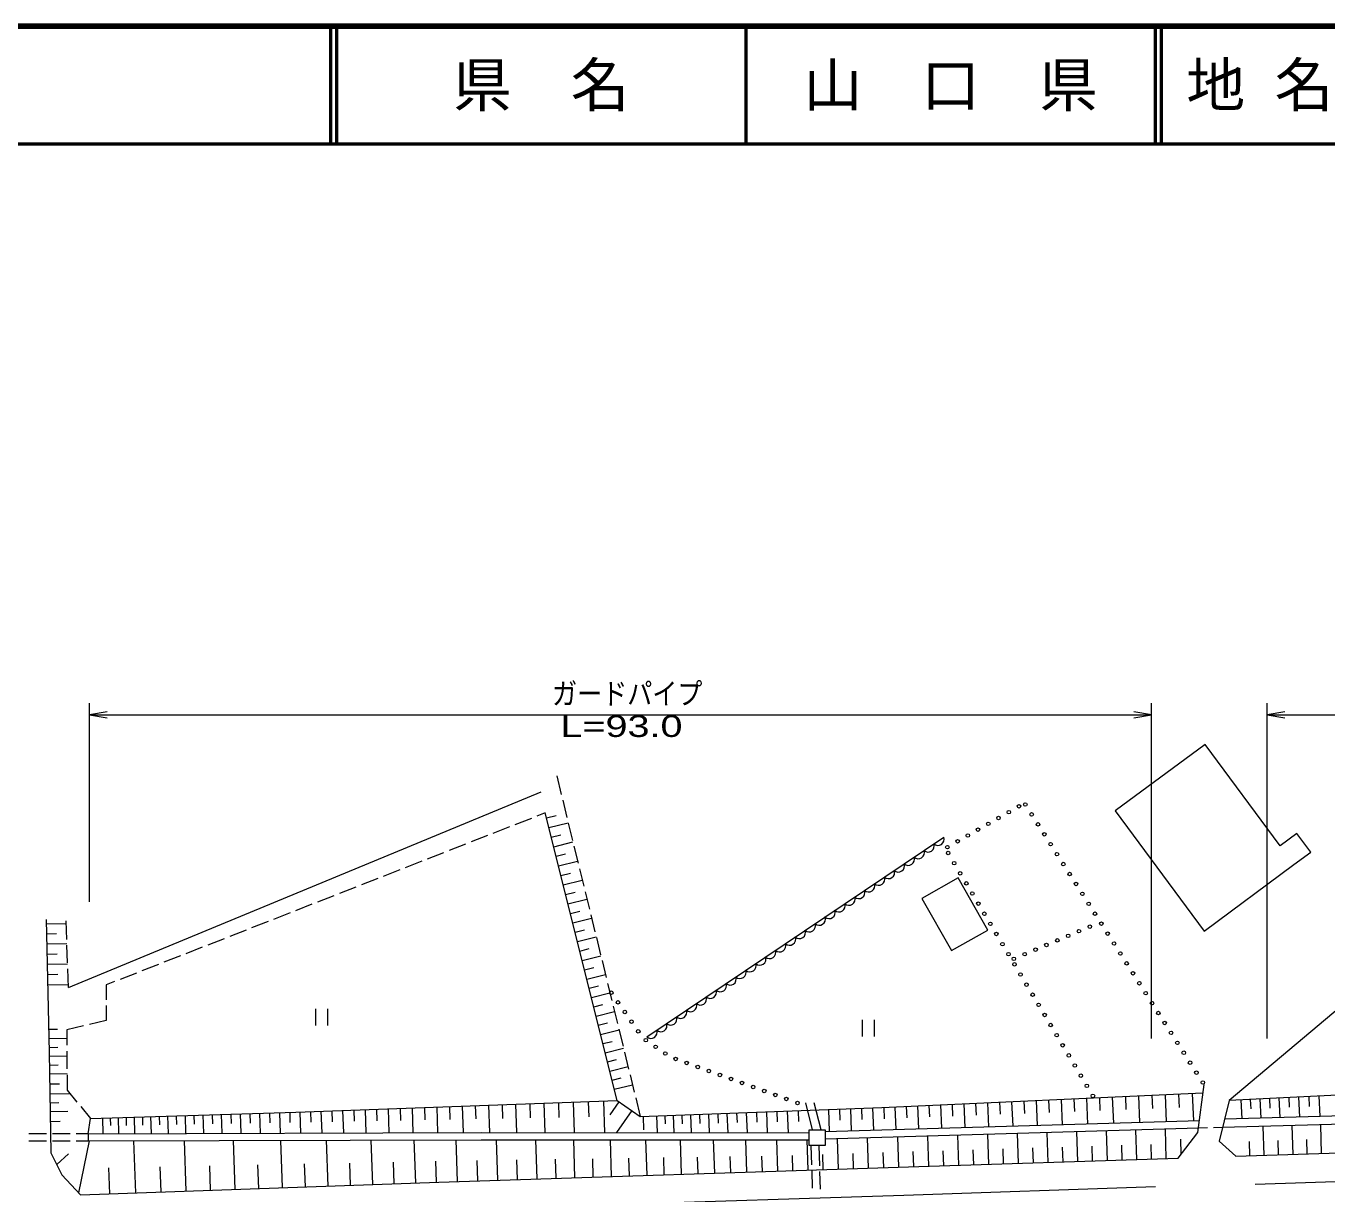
# Model space of a CAD drawing. Units: millimetres, scale not verified. Extents: x 40000 to 680000, y 20000 to 380000.
# Drawn here: x 271890 to 382324, y 280858 to 380000 of the extents above; entities that cross this region are included whole.
import ezdxf
from ezdxf.enums import TextEntityAlignment as Align

# ---------------------------------------------------------------- set-up
doc = ezdxf.new("R2010")
doc.units = ezdxf.units.MM
doc.header["$LTSCALE"] = 1000
for name, color, linetype, lineweight in [('M-STR-HTXT', 7, 'Continuous', 13), ('M-TTL', 2, 'Continuous', 140), ('M-TTL-LINE', 7, 'Continuous', 50), ('M-WORK', 1, 'Continuous', 13)]:
    doc.layers.add(name, color=color, linetype=linetype, lineweight=lineweight)
doc.layers.add('M-TTL-TXT', color=7, linetype='Continuous')
doc.styles.add('ＭＳ ゴシック', font='')
doc.styles.add('ＭＳ Ｐゴシック', font='')
doc.styles.get('ＭＳ ゴシック').set_extended_font_data('MS Gothic')
doc.styles.get('ＭＳ Ｐゴシック').set_extended_font_data('MS PGothic')

# ---------------------------------------------------------------- blocks, each defined once
blk = doc.blocks.new('open_arrow')
at = {"color": 0, "linetype": 'Continuous', "lineweight": -2}
blk.add_lwpolyline([(7.5, 1.25), (0, 0), (7.5, -1.25)], dxfattribs=at)

msp = doc.modelspace()

# ---------------------------------------------------------------- linework, layer by layer
at = {"layer": 'M-STR-HTXT'}
for p, q in [((277276, 305670), (277276, 322533)), ((367437, 294058), (367437, 322533)), ((377237, 294058), (377237, 322533)), ((277276, 321533), (367437, 321533)), ((377237, 321533), (419990, 321533))]:
    msp.add_line(p, q, dxfattribs=at)
at = {"layer": 'M-TTL'}
msp.add_line((680000, 380000), (40000, 380000), dxfattribs=at)
at = {"layer": 'M-TTL-LINE'}
for p, q in [((297750, 380000), (297750, 370000)), ((298250, 380000), (298250, 370000)), ((333000, 380000), (333000, 370000)), ((367750, 380000), (367750, 370000)), ((368250, 380000), (368250, 370000)), ((40000, 370000), (680000, 370000))]:
    msp.add_line(p, q, dxfattribs=at)
at = {"layer": 'M-WORK'}
for p, q in [((316938, 316352), (317329, 314760)), ((275491, 298381), (315627, 314983)), ((317448, 314274), (317805, 312817)), ((314786, 312742), (313389, 312195)), ((315965, 313204), (315251, 312924)), ((316070, 312783), (316889, 312988)), ((312924, 312013), (311527, 311465)), ((316275, 311964), (317914, 312373)), ((317924, 312332), (318281, 310875)), ((309199, 310554), (307802, 310007)), ((311061, 311283), (309665, 310736)), ((316479, 311148), (317295, 311352)), ((316683, 310332), (318314, 310740)), ((318401, 310389), (318758, 308932)), ((324586, 294203), (349794, 311149)), ((307337, 309824), (305940, 309277)), ((316886, 309520), (317698, 309723)), ((303612, 308365), (302216, 307818)), ((305475, 309095), (304078, 308548)), ((317089, 308707), (318713, 309113)), ((318877, 308447), (319234, 306990)), ((301750, 307636), (300354, 307089)), ((317291, 307898), (318100, 308101)), ((317493, 307090), (319111, 307494)), ((298026, 306177), (296629, 305630)), ((299888, 306906), (298491, 306359)), ((317694, 306284), (318500, 306485)), ((319353, 306504), (319711, 305047)), ((296164, 305447), (294767, 304900)), ((317895, 305479), (319506, 305881)), ((318096, 304677), (318898, 304877)), ((273620, 303791), (275292, 303825)), ((275342, 302466), (275284, 304051)), ((292439, 303988), (291042, 303441)), ((294301, 304718), (292905, 304171)), ((318296, 303875), (319900, 304276)), ((319830, 304562), (320187, 303105)), ((273637, 302941), (274487, 302958)), ((290577, 303259), (289180, 302712)), ((318496, 303077), (319294, 303276)), ((318695, 302278), (320292, 302677)), ((320306, 302619), (320664, 301163)), ((273654, 302091), (275354, 302126)), ((275415, 300467), (275360, 301966)), ((286852, 301800), (285456, 301253)), ((288715, 302529), (287318, 301982)), ((318894, 301483), (319689, 301682)), ((273672, 301227), (274536, 301245)), ((273689, 300363), (275417, 300398)), ((284990, 301070), (283594, 300523)), ((319093, 300688), (320682, 301086)), ((320783, 300677), (321140, 299220)), ((273707, 299485), (274585, 299503)), ((275491, 298381), (275433, 299967)), ((281266, 299611), (279869, 299064)), ((283128, 300341), (281731, 299794)), ((319290, 299897), (320082, 300095)), ((319488, 299105), (321071, 299501)), ((273725, 298607), (275481, 298642)), ((278690, 298602), (278689, 297344)), ((279404, 298882), (278690, 298602)), ((319685, 298317), (320473, 298514)), ((321259, 298735), (321617, 297278)), ((319882, 297529), (321458, 297923)), ((278689, 296844), (278688, 295586)), ((296457, 296560), (296457, 295160)), ((297507, 295160), (297507, 296560)), ((320078, 296745), (320863, 296941)), ((320274, 295960), (321844, 296352)), ((321736, 296792), (322093, 295335)), ((276779, 295133), (275356, 294795)), ((278688, 295586), (277265, 295248)), ((320469, 295179), (321251, 295374)), ((342858, 295628), (342858, 294228)), ((343908, 294228), (343908, 295628)), ((273801, 294835), (274572, 294851)), ((273817, 294064), (275359, 294096)), ((275356, 294795), (275361, 293477)), ((320665, 294398), (322227, 294788)), ((320859, 293620), (321637, 293814)), ((322212, 294850), (322569, 293393)), ((273832, 293306), (274591, 293321)), ((275363, 292977), (275368, 291477)), ((321053, 292842), (322609, 293231)), ((322689, 292907), (323046, 291450)), ((273847, 292547), (275364, 292575)), ((273861, 291800), (274608, 291813)), ((321247, 292067), (322021, 292261)), ((321441, 291293), (322990, 291680)), ((273875, 291052), (275370, 291080)), ((275370, 290977), (275375, 289660)), ((321633, 290522), (322404, 290715)), ((323165, 290965), (323522, 289508)), ((273890, 290203), (274740, 290218)), ((273906, 289353), (275605, 289385)), ((275375, 289660), (276212, 288659)), ((321826, 289751), (323368, 290136)), ((370877, 289391), (370984, 287055)), ((273920, 288606), (274668, 288620)), ((276532, 288276), (277369, 287275)), ((307831, 288270), (307869, 287189)), ((308912, 288308), (308992, 286076)), ((310028, 288348), (310068, 287232)), ((311144, 288389), (311227, 286080)), ((312298, 288430), (312339, 287276)), ((313452, 288471), (313538, 286078)), ((314649, 288514), (314692, 287318)), ((315845, 288557), (315934, 286076)), ((317086, 288602), (317130, 287361)), ((318327, 288646), (318419, 286074)), ((319613, 288693), (319659, 287406)), ((320899, 288739), (320995, 286071)), ((322204, 288687), (321448, 287588)), ((323641, 289022), (324032, 287430)), ((338653, 286295), (338077, 288587)), ((339377, 286295), (338800, 288587)), ((345644, 288239), (345731, 286321)), ((346603, 288283), (346647, 287324)), ((347562, 288327), (347651, 286377)), ((348537, 288371), (348581, 287396)), ((349512, 288416), (349602, 286434)), ((350503, 288461), (350548, 287470)), ((351494, 288506), (351586, 286491)), ((352501, 288552), (352547, 287545)), ((353509, 288598), (353602, 286550)), ((354533, 288645), (354580, 287621)), ((355557, 288692), (355652, 286609)), ((356598, 288739), (356646, 287698)), ((357640, 288787), (357736, 286670)), ((358698, 288835), (358746, 287777)), ((359756, 288883), (359854, 286732)), ((360832, 288932), (360881, 287856)), ((361908, 288981), (362008, 286794)), ((363002, 289031), (363052, 287938)), ((364095, 289081), (364197, 286858)), ((365207, 289132), (365258, 288020)), ((366319, 289183), (366422, 286922)), ((367449, 289234), (367501, 288104)), ((368579, 289286), (368684, 286988)), ((369728, 289338), (369781, 288189)), ((422391, 288579), (373623, 287207)), ((375013, 288849), (375092, 287248)), ((375813, 288889), (375853, 288088)), ((376614, 288929), (376695, 287293)), ((377431, 288969), (377472, 288151)), ((378249, 289009), (378332, 287339)), ((379084, 289051), (379125, 288216)), ((379919, 289092), (380003, 287386)), ((380772, 289134), (380814, 288281)), ((381625, 289176), (381711, 287435)), ((273934, 287858), (275429, 287886)), ((278369, 287305), (278409, 285975)), ((279034, 287325), (279054, 286660)), ((279699, 287345), (279740, 285979)), ((280382, 287366), (280402, 286683)), ((281065, 287387), (281107, 285984)), ((281766, 287408), (281787, 286706)), ((282467, 287429), (282511, 285989)), ((283188, 287451), (283209, 286731)), ((283908, 287473), (283952, 285993)), ((284647, 287495), (284670, 286755)), ((285387, 287517), (285433, 285998)), ((286147, 287540), (286169, 286781)), ((286906, 287563), (286953, 286003)), ((287686, 287587), (287710, 286807)), ((288466, 287610), (288515, 286008)), ((289267, 287635), (289291, 286834)), ((290068, 287659), (290118, 286014)), ((290891, 287684), (290916, 286861)), ((291713, 287709), (291764, 286019)), ((292558, 287734), (292584, 286889)), ((293403, 287760), (293455, 286025)), ((294270, 287786), (294296, 286918)), ((295138, 287814), (295202, 286031)), ((296029, 287846), (296061, 286954)), ((296921, 287878), (296987, 286036)), ((297842, 287911), (297875, 286990)), ((298763, 287944), (298831, 286042)), ((299714, 287978), (299748, 287027)), ((300665, 288012), (300735, 286049)), ((301646, 288048), (301682, 287066)), ((302628, 288083), (302701, 286055)), ((303642, 288119), (303678, 287105)), ((304656, 288156), (304731, 286062)), ((305703, 288193), (305740, 287146)), ((306750, 288231), (306827, 286069)), ((323304, 287931), (322024, 286070)), ((324277, 287439), (324319, 286311)), ((325406, 287481), (325458, 286067)), ((326113, 287507), (326139, 286800)), ((326820, 287533), (326874, 286065)), ((327554, 287560), (327581, 286826)), ((328288, 287588), (328344, 286064)), ((329049, 287616), (329077, 286854)), ((329811, 287644), (329870, 286063)), ((330602, 287673), (330631, 286883)), ((331392, 287702), (331453, 286061)), ((332213, 287733), (332243, 286912)), ((333034, 287763), (333097, 286060)), ((333885, 287795), (333917, 286943)), ((334737, 287826), (334803, 286058)), ((335621, 287859), (335654, 286975)), ((336506, 287892), (336574, 286056)), ((337423, 287926), (337457, 287008)), ((340006, 288021), (340075, 286157)), ((340938, 288056), (340973, 287124)), ((341871, 288090), (341940, 286211)), ((342810, 288125), (342845, 287185)), ((343750, 288160), (343820, 286266)), ((344697, 288196), (344740, 287249)), ((422314, 287868), (373448, 286493)), ((273950, 287009), (274799, 287025)), ((371505, 287070), (339713, 286146)), ((371414, 286438), (339713, 285516)), ((358661, 283541), (358580, 286065)), ((361177, 283621), (361097, 286138)), ((363686, 283701), (363607, 286211)), ((366189, 283781), (366109, 286283)), ((368685, 283860), (368605, 286356)), ((372181, 286459), (371414, 286438)), ((373448, 286493), (372681, 286472)), ((377000, 284140), (376920, 286591)), ((379441, 284219), (379362, 286660)), ((381872, 284297), (381793, 286728)), ((273638, 285966), (272138, 285964)), ((272141, 285358), (273641, 285358)), ((275638, 285969), (274138, 285967)), ((274141, 285358), (275641, 285358)), ((277162, 285971), (276138, 285970)), ((276141, 285358), (277162, 285357)), ((276377, 280944), (277274, 285358)), ((281208, 280950), (281051, 285370)), ((285490, 281103), (285337, 285384)), ((289637, 281251), (289489, 285398)), ((293655, 281394), (293512, 285411)), ((297547, 281532), (297408, 285424)), ((301317, 281667), (301182, 285437)), ((304969, 281797), (304838, 285449)), ((308511, 281918), (308395, 285461)), ((311947, 282030), (311835, 285466)), ((315272, 282138), (315164, 285463)), ((318489, 282243), (318385, 285460)), ((321602, 282344), (321501, 285457)), ((324614, 282442), (324516, 285454)), ((327529, 282537), (327434, 285451)), ((330349, 282629), (330257, 285449)), ((333077, 282718), (332988, 285446)), ((335717, 282803), (335631, 285444)), ((338272, 282887), (338189, 285441)), ((338601, 283342), (338550, 284986)), ((339263, 283260), (339210, 284986)), ((340848, 282970), (340764, 285547)), ((343416, 283054), (343332, 285622)), ((345975, 283137), (345891, 285696)), ((348526, 283219), (348445, 285770)), ((351070, 283300), (350989, 285844)), ((353607, 283381), (353526, 285918)), ((356137, 283461), (356057, 285991)), ((364938, 283741), (364898, 284992)), ((367437, 283821), (367397, 285068)), ((369959, 284250), (369920, 285498)), ((375774, 284100), (375734, 285326)), ((378220, 284179), (378181, 285400)), ((380656, 284258), (380617, 285473)), ((274500, 283364), (275488, 284253)), ((320046, 282294), (319995, 283850)), ((323108, 282393), (323059, 283899)), ((326071, 282490), (326024, 283947)), ((328939, 282583), (328893, 283993)), ((331713, 282673), (331668, 284037)), ((334397, 282761), (334354, 284081)), ((336994, 282845), (336953, 284122)), ((339560, 282929), (339518, 284217)), ((342132, 283012), (342090, 284296)), ((344695, 283096), (344654, 284375)), ((347250, 283178), (347210, 284454)), ((349798, 283259), (349757, 284532)), ((352338, 283340), (352298, 284609)), ((354872, 283421), (354832, 284686)), ((357399, 283501), (357359, 284763)), ((359919, 283581), (359879, 284840)), ((362432, 283661), (362392, 284916)), ((278998, 280872), (278920, 283082)), ((283349, 281027), (283273, 283167)), ((287563, 281177), (287490, 283251)), ((291646, 281322), (291574, 283331)), ((295601, 281463), (295531, 283409)), ((299432, 281600), (299364, 283485)), ((303143, 281732), (303077, 283558)), ((306740, 281860), (306676, 283631)), ((310229, 281974), (310173, 283692)), ((313610, 282084), (313555, 283747)), ((316881, 282191), (316828, 283799)), ((338662, 281343), (338616, 282843)), ((339325, 281261), (339279, 282760)), ((376216, 281677), (419822, 283250))]:
    msp.add_line(p, q, dxfattribs=at)
for points in [[(378344, 310414), (371991, 319018), (364355, 313380)], [(277162, 285971), (277369, 287275), (294805, 287802), (322068, 288781), (315965, 313204)], [(364355, 313380), (371886, 303180), (379522, 308819)], [(402341, 313552), (396455, 305576), (390378, 302535), (374014, 288800), (373167, 285345), (374574, 284061), (402773, 284973), (420287, 285573), (422263, 287401), (422631, 290770), (421821, 291395), (392434, 289711), (374014, 288800)], [(379522, 308819), (380951, 309873), (379773, 311469), (378344, 310414)], [(273612, 304171), (273841, 292862), (273999, 284354), (274943, 282489), (276526, 280784), (306921, 281866), (346795, 283164), (369684, 283892), (371369, 286084), (371888, 290149)], [(322068, 288781), (324032, 287430), (344548, 288189), (371796, 289433)], [(277162, 285971), (310516, 286081), (338372, 286054)], [(277162, 285971), (277162, 285357), (310516, 285468), (338372, 285441)], [(275541, 278504), (321540, 279965), (346414, 280752), (367755, 281497)]]:
    msp.add_lwpolyline(points, dxfattribs=at)
for points in [[(347941, 305944), (350456, 301514), (353532, 303261), (351016, 307690)], [(338372, 286295), (339713, 286295), (339713, 284986), (338372, 284986)]]:
    msp.add_lwpolyline(points, close=True, dxfattribs=at)
for centre in [(356183, 313767), (356714, 313919), (354445, 312776), (355314, 313271), (357252, 313076), (351839, 311291), (352707, 311786), (353576, 312281), (357790, 312233), (358328, 311390), (350101, 310300), (350970, 310795), (358867, 310547), (350167, 309799), (359405, 309704), (350679, 308940), (351191, 308081), (359943, 308861), (360481, 308018), (351703, 307222), (361019, 307175), (352215, 306363), (361557, 306332), (352727, 305504), (362095, 305490), (353239, 304645), (353750, 303786), (362193, 303553), (362633, 304647), (363171, 303804), (354262, 302927), (360351, 302773), (361272, 303163), (363709, 302961), (354774, 302068), (357588, 301603), (358509, 301993), (359430, 302383), (364247, 302118), (355286, 301209), (355747, 300823), (355798, 300350), (356668, 301213), (364785, 301275), (365323, 300432), (356310, 299491), (365861, 299589), (356822, 298632), (366399, 298746), (321573, 297945), (322145, 297124), (357334, 297773), (366937, 297903), (367475, 297060), (322716, 296304), (357846, 296914), (358358, 296055), (368014, 296218), (323288, 295483), (358870, 295196), (368552, 295375), (323859, 294663), (324507, 293919), (359382, 294337), (369090, 294532), (369628, 293689), (325332, 293353), (326156, 292788), (359894, 293478), (360406, 292619), (370166, 292846), (327030, 292318), (327971, 291978), (328911, 291638), (360918, 291760), (370704, 292003), (329852, 291299), (330792, 290959), (331733, 290619), (361430, 290901), (371242, 291160), (371780, 290317), (332673, 290280), (333614, 289940), (334555, 289601), (335495, 289261), (361942, 290042), (336436, 288921), (337376, 288582), (362454, 289183)]:
    msp.add_circle(centre, 150, dxfattribs=at)
for centre in [(348466, 310402), (349306, 310967), (346786, 309272), (347626, 309837), (345105, 308142), (345945, 308707), (343425, 307013), (344265, 307577), (341744, 305883), (342584, 306448), (340064, 304753), (340904, 305318), (338383, 303623), (339223, 304188), (336703, 302494), (337543, 303058), (335022, 301364), (335862, 301929), (333342, 300234), (334182, 300799), (331661, 299104), (332501, 299669), (330821, 298539), (329140, 297410), (329980, 297975), (327460, 296280), (328300, 296845), (325779, 295150), (326619, 295715), (324939, 294585)]:
    msp.add_arc(centre, 520, 227.28454, 20.53852, dxfattribs=at)

# ---------------------------------------------------------------- block references
at = {"layer": 'M-STR-HTXT', "xscale": 200, "yscale": 200}
for p in [(277276, 321533), (377237, 321533)]:
    msp.add_blockref('open_arrow', p, dxfattribs=at)
at = {"layer": 'M-STR-HTXT', "xscale": 200, "yscale": 200, "rotation": 180}
msp.add_blockref('open_arrow', (367437, 321533), dxfattribs=at)

# ---------------------------------------------------------------- texts
at = {"layer": 'M-STR-HTXT', "style": 'ＭＳ Ｐゴシック'}
for s, width, p in [('ガードパイプ', 0.85, (322926, 321867)), ('L=93.0', 1.4, (322436, 319102))]:
    msp.add_text(s, height=1833, dxfattribs=dict(at, width=width)).set_placement(p, align=Align.BOTTOM_CENTER)
at = {"layer": 'M-TTL-TXT', "style": 'ＭＳ ゴシック'}
for s, p in [('県\u3000名', (315625, 375000)), ('山\u3000口\u3000県', (350375, 375000))]:
    msp.add_text(s, height=3666, dxfattribs=at).set_placement(p, align=Align.MIDDLE_CENTER)
msp.add_text('地 名', height=3666, dxfattribs=at).set_placement((370380, 375000), align=Align.MIDDLE_LEFT)

doc.saveas('drawing.dxf')
